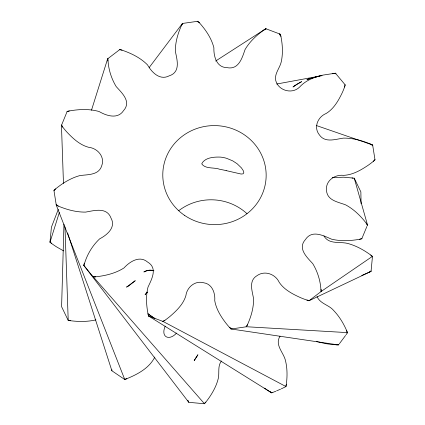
<?xml version="1.0" encoding="UTF-8"?>
<svg xmlns="http://www.w3.org/2000/svg" width="425" height="425" viewBox="0 0 425 425"><rect width="100%" height="100%" fill="white"/><g stroke="black" fill="none" stroke-linecap="round" stroke-linejoin="round"><path stroke-width="0.64" d="M63.963 224.198L61.598 306.696L68.213 320.429C77.377 321.757 86.849 322.001 95.912 319.866M63.468 183.372L61.46 125.386L67.198 111.339C77.679 109.31 88.756 108.534 99.137 111.541C106.5 115.839 117.783 119.505 123.51 110.67C131.649 101.713 121.986 93.032 116.179 86.573C111.122 78.195 108.115 68.351 107.955 58.576M154.838 357.058C148.973 368.741 136.383 374.919 124.764 379.536L111.887 370.786L111.929 369.729M320.987 291.646C320.822 281.871 317.815 272.027 312.763 263.643C306.914 257.247 297.325 248.455 305.432 239.551C311.987 229.5 323.377 235.678 331.601 239.19C341.487 241.543 351.847 240.816 361.744 238.877L366.913 226.419M63.649 250.899L56.998 247.159A87.045 83.374 2.5 0 1 51.728 243.573L49.985 242.261L51.409 227.226L58.31 209.328M323.946 235.902C328.849 244.678 339.57 241.442 347.538 243.398C356.676 245.82 365.006 250.644 372.481 256.344L371.052 271.378L361.781 275.485M281.318 388.822L286.014 386.58C287.401 377.607 287.582 368.273 285.17 359.454C282.891 351.884 274.619 344.462 280.075 336.159M221.468 360.984C217.478 365.946 219.497 372.465 218.344 378.154C216.766 384.976 213.467 391.282 209.567 397.051A87.045 83.374 2.5 0 1 205.849 402.082L204.483 403.75L90.658 273.833L83.922 265.54C86.541 255.478 92.06 245.916 99.71 238.802C107.095 235.009 116.206 227.301 111.031 218.142C106.861 206.821 94.403 210.561 85.606 212.102C75.459 212.245 65.514 209.291 56.297 205.243L53.922 190.304C61.503 183.839 70.125 178.261 79.81 175.599C87.736 174.425 98.86 175.408 101.75 165.681C105.129 156.682 97.394 148.128 88.538 147.268C79.788 144.914 72.84 138.407 66.783 131.952A87.008 83.343 2.5 0 1 62.757 127.107L61.46 125.386M367.2 225.627L367.476 224.836C361.574 216.883 354.439 209.562 345.621 204.866C338.183 202.002 327.101 200.547 326.506 190.432C325.3 180.896 334.757 174.271 343.602 175.355C352.702 174.957 360.942 170.122 368.326 165.155A87.04 83.369 2.5 0 0 373.357 161.309L375.015 159.912L372.645 144.978C363.428 140.925 353.483 137.971 343.336 138.12C335.32 139.246 324.944 143.177 319.281 134.746C313.31 127.298 317.895 116.753 326.193 113.47C333.806 108.805 338.449 100.624 342.226 92.772A87.024 83.353 2.5 0 0 344.569 87.024L345.015 84.676L335.431 73.19L322.788 75.129L306.924 79.491L320.811 75.613M285.797 386.197L286.322 384.482M49.985 242.261L59.33 212.516M91.465 110.277L107.626 58.847L119.935 49.459C130.007 52.711 140.032 57.295 147.549 64.929C151.746 72.388 159.922 80.734 169.161 75.852C180.652 72.255 177.198 60.09 175.371 51.521C175.18 41.746 178.261 32.204 182.421 23.465L198.002 21.25C205.031 28.858 211.363 37.65 213.897 47.844C213.578 56.302 216.553 67.532 226.95 67.633C238.707 70.045 242.133 58.002 245.044 49.582C250.022 40.981 257.667 34.255 265.8 28.714L280.484 34.266C282.428 43.132 283.209 52.434 281.35 61.391C279.963 68.489 273.025 74.779 276.388 82.482C280.229 91.194 292.602 94.005 299.529 87.146C304.619 81.494 311.621 78.136 318.877 76.144M165.24 326.108C160.305 337.227 169.315 341.264 176.566 333.051M83.922 265.54L83.667 265.2L84.368 263.192M344.569 87.024L345.275 85.016L345.015 84.676M232.507 328.812L246.521 326.751C250.681 318.012 253.757 308.47 253.571 298.701C252.264 291.008 248.365 280.797 256.998 275.671C264.695 270.119 275.437 274.067 279.236 282.365C284.314 289.877 292.83 294.19 300.895 297.808A87.035 83.364 2.5 0 0 306.908 300.071L309.007 300.757L371.052 271.378M181.518 25.399L182.851 23.386M246.091 326.83L247.424 324.817M317.034 296.57C320.184 303.971 329.242 304.853 333.933 310.797C339.883 317.055 344.239 324.673 347.501 332.626L346.078 334.735M345.594 335.431L339.384 343.74M147.379 292.166L145.09 294.753L147.262 292.028M149.233 67.479L182.421 23.465M318.516 341.992L325.678 343.634L331.888 344.5L338.417 344.93L338.953 344.271M53.97 190.724L55.585 188.907M373.357 161.309L374.972 159.492M204.499 403.32L205.849 402.082M372.481 256.344L321.316 291.369L309.007 300.757M93.511 277.026C104.093 276.053 114.915 273.753 123.973 267.952C129.758 261.641 139.57 255.218 147.544 262.007C157.967 268.074 151.714 279.167 148.022 287.077C145.6 296.533 146.402 306.51 148.458 315.956L163.136 321.502L164.932 320.264A87.008 83.337 2.5 0 0 169.973 316.428C176.55 310.739 183.366 304.215 185.884 295.641C186.931 287.188 195.171 280.245 203.761 282.79C212.192 283.953 215.39 293.149 214.737 300.613C216.107 308.763 220.538 316.03 225.441 322.538A87.067 83.39 2.5 0 0 229.473 327.372L230.94 328.966L338.417 344.93M369.091 272.356L371.11 270.964M215.624 61.035L265.8 28.714M279.326 34.903L280.484 34.266M264.01 29.952L266.215 28.852M162.722 321.364L164.932 320.264M280.527 389.183L276.547 390.915M275.745 391.25L271.702 392.865L269.838 391.717A87.045 83.374 2.5 0 1 264.562 388.142M67.022 111.722L69.371 110.925M359.571 239.291L361.919 238.494M124.397 379.307L126.815 378.749M276.702 84.022L320.11 76.017M320.748 75.9L322.022 75.666M332.238 73.78L335.431 73.19M332.191 177.708L343.543 177.198L354.248 178.181L360.862 191.909L361.08 203.649M230.94 328.966L232.247 328.838L229.473 327.372M336.207 344.834L338.688 344.601M93.224 276.712L95.715 276.818M204.483 403.75L188.79 402.326L83.667 265.2M246.521 326.751L347.501 332.626M333.227 73.397L336.005 73.823M119.579 49.709L122.033 50.145M306.908 300.071L309.358 300.512M226.127 170.606L241.124 174.038L243.105 173.825L243.822 172.683L243.249 170.627L241.395 167.859L237.107 163.731L232.741 160.878L226.663 158.339A19.922 12.532 14.2 0 0 220.347 157.101C213.95 156.889 204.887 157.441 201.726 163.816C205.169 169.251 214.296 167.126 219.821 169.299A19.927 2.109 11.6 0 1 226.18 170.59M153.377 270.672C150.184 269.636 146.694 270.204 143.873 271.968C147.045 270.353 150.944 269.599 153.93 270.81M68.611 320.222L70.407 320.732M316.652 341.424L317.884 341.812M316.434 125.545L363.279 141.738M363.901 141.955L372.645 144.978M352.054 177.878L353.095 178.298M269.838 391.717L272.112 392.705M163.136 321.502L286.014 386.58M148.458 315.956L271.702 392.865M197.131 21.335L199.468 22.844M148.856 316.126L148.017 313.873L154.913 318.591M148.017 313.873L154.509 318.431M370.627 144.102L372.815 145.802M56.127 204.42L58.315 206.12M370.733 255.032L372.459 256.764M50.001 241.841L51.728 243.573M188.493 401.413L187.76 400.446L188.79 402.326M279.283 33.75L280.92 36.343M366.18 223.109L367.338 225.229M61.604 124.987L62.757 127.107M56.297 205.243L124.764 379.536M67.607 232.921L68.213 234.802M68.414 235.429L111.887 370.786M354.248 178.181L367.476 224.836M346.672 330.655L347.267 332.977M321.087 289.26L321.316 291.369M107.626 58.847L107.854 60.961M64.972 226.86L68.213 320.429M178.643 210.758A51.685 49.507 2.5 0 1 246.983 213.679M197.869 354.843L194.22 360.512L197.869 354.843M135.166 280.766L128.191 286.312L126.507 287.119L135.166 280.766M294.323 85.946L293.011 86.987L297.224 84.028L301.623 81.648L294.323 85.946M184.684 215.464A51.685 49.507 2.5 0 0 265.944 179.775A51.685 49.507 2.5 0 0 192.785 130.087A51.685 49.507 2.5 0 0 184.684 215.464"/></g></svg>
